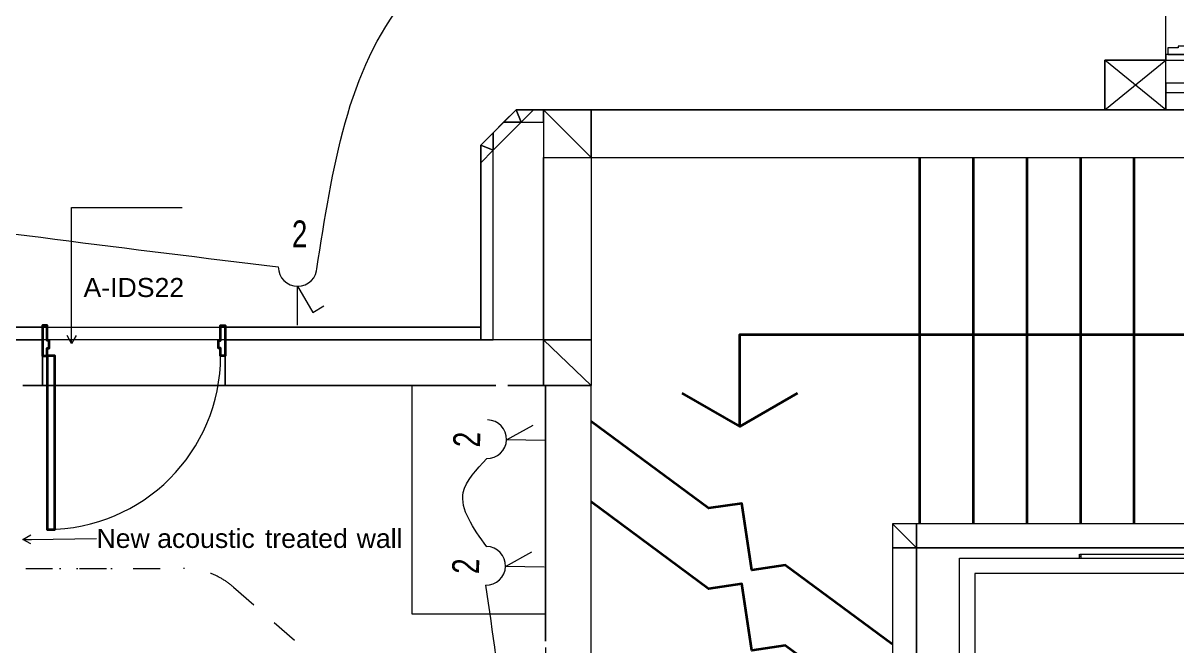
# Model space of a CAD drawing. Header units: millimetres. Extents: x 11356 to 46017, y -5218 to 16780.
# Drawn here: x 29499 to 35552, y 6443 to 9708 of the extents above; entities that cross this region are included whole.
import ezdxf

# ---------------------------------------------------------------- set-up
doc = ezdxf.new("R2010")
doc.units = ezdxf.units.MM
doc.linetypes.add('IMPORT-Dashed', pattern=[282.222223, 141.111112, -141.111112])
doc.linetypes.add('IMPORT-Insulation 90', pattern=[90, 0, -90, 0, 0])
for name, color, linetype, lineweight in [('0_Pen_No__40', 130, 'Continuous', 35), ('_Essential Power', 1, 'Continuous', 13), ('_Non Essential Power', 1, 'Continuous', 13), ('A-Des_ Columns', 7, 'Continuous', 13), ('A-Des_ Columns_Pen_No__183', 250, 'Continuous', 18), ('A-Des_ Columns_Pen_No__81', 251, 'Continuous', 18), ('A-Des_ Fittings General', 7, 'Continuous', 13), ('A-Des_ Fittings General_Pen_No__81', 251, 'Continuous', 18), ('A-Des_ Walls', 7, 'Continuous', 13), ('A-Des_ Walls_Pen_No__81', 251, 'Continuous', 18), ('ARCHICAD Doors_Pen_No__81', 251, 'Continuous', 18), ('L07 Enlarged Ground Proposed Plan 02_GFGF Enlarged Proposed Plan 02_dwg', 8, 'Continuous', 13), ('New_A-Des_ Fittings General_Pen_No__1', 7, 'Continuous', 13), ('New_A-Des_ Fittings Joinery_Pen_No__89', 250, 'Continuous', 18), ('New_A-Des_ Zones_Pen_No__94', 250, 'Continuous', 18), ('New_A-Doc_ Existing _ Demolition_Pen_No__46', 130, 'Continuous', 35), ('New_A-Doc_ Existing _ Demolition_Pen_No__85', 250, 'Continuous', 18), ('New_A-Doc_ Presentation_Furniture 1_50_Pen_No__85', 250, 'Continuous', 18), ('New_ARCHICAD Door Markers_Pen_No__66', 250, 'Continuous', 18), ('New_ARCHICAD Doors_Pen_No__3', 250, 'Continuous', 18), ('New_ARCHICAD Doors_Pen_No__43', 130, 'Continuous', 35)]:
    doc.layers.add(name, color=color, linetype=linetype, lineweight=lineweight)
doc.styles.add('Arial', font='arial.ttf', dxfattribs={"height": 100})
doc.styles.add('Arial Narrow', font='ARIALN.TTF', dxfattribs={"width": 0.9, "height": 125})

# ---------------------------------------------------------------- blocks, each defined once
blk = doc.blocks.new('L07 Enlarged Ground Proposed Plan 02_GFGF Enlarged Proposed Plan 02_dwg_Slab_8_1-12185902-NEW GROUND FLOOR LAYOUT - ELECTRICAL PROPOSED PLAN 02')
at = {"layer": 'New_A-Des_ Fittings Joinery_Pen_No__89', "color": 253}
blk.add_line((32041, 7808.3), (32239.7, 7808.3), dxfattribs=at)
at = {"layer": 'New_A-Des_ Fittings Joinery_Pen_No__89', "color": 253, "flags": 128}
blk.add_lwpolyline([(32239.7, 7808.3), (32239.7, 6608.5), (31539.7, 6608.5), (31539.7, 7808.3), (31979.2, 7808.3)], dxfattribs=at)
blk = doc.blocks.new('L07 Enlarged Ground Proposed Plan 02_GFGF Enlarged Proposed Plan 02_dwg_Column_2_1-12185916-NEW GROUND FLOOR LAYOUT - ELECTRICAL PROPOSED PLAN 02')
at = {"layer": 'A-Des_ Columns', "color": 50, "flags": 128}
blk.add_lwpolyline([(35494, 9513.3), (35174, 9513.3), (35174, 9253.3), (35494, 9253.3)], close=True, dxfattribs=at)
at = {"layer": 'A-Des_ Columns_Pen_No__81', "color": 254, "flags": 128}
blk.add_lwpolyline([(35494, 9513.3), (35174, 9513.3), (35174, 9253.3), (35494, 9253.3)], close=True, dxfattribs=at)
blk = doc.blocks.new('L07 Enlarged Ground Proposed Plan 02_GFGF Enlarged Proposed Plan 02_dwg_Rectangular Door Opening 24_13__1-12186010-NEW GROUND FLOOR LAYOUT - ELECTRICAL PROPOSED PLAN 02')
at = {"layer": 'ARCHICAD Doors_Pen_No__81', "color": 254}
for p, q in [((29599.7, 8048.3), (29599.7, 7808.3)), ((30559.7, 8048.3), (30559.7, 7808.3))]:
    blk.add_line(p, q, dxfattribs=at)
blk = doc.blocks.new('L07 Enlarged Ground Proposed Plan 02_GFGF Enlarged Proposed Plan 02_dwg_Wall_15_1-12186011-NEW GROUND FLOOR LAYOUT - ELECTRICAL PROPOSED PLAN 02')
at = {"layer": 'A-Des_ Walls', "color": 50, "flags": 128}
for points in [[(29497.7, 7808.3), (29599.7, 7808.3), (29599.7, 8048.3), (26139.7, 8048.3), (26139.7, 7808.3)], [(32041, 7808.3), (32229.7, 7808.3), (32229.7, 8048.3), (30559.7, 8048.3), (29599.7, 8048.3), (29599.7, 7808.3), (30559.7, 7808.3), (30559.7, 8048.3)], [(30559.7, 8048.3), (30559.7, 7808.3), (31979.2, 7808.3)]]:
    blk.add_lwpolyline(points, dxfattribs=at)
at = {"layer": 'A-Des_ Walls_Pen_No__81', "color": 254}
for p, q in [((32229.7, 8048.3), (31964.7, 8048.3)), ((32041, 7808.3), (32229.7, 7808.3))]:
    blk.add_line(p, q, dxfattribs=at)
at = {"layer": 'A-Des_ Walls_Pen_No__81', "color": 254, "flags": 128}
for points in [[(25919.7, 7808.3), (25919.7, 8048.3), (29599.7, 8048.3), (29599.7, 7808.3), (29497.7, 7808.3)], [(31899.7, 8048.3), (30559.7, 8048.3), (30559.7, 7808.3), (31979.2, 7808.3)]]:
    blk.add_lwpolyline(points, dxfattribs=at)
blk.add_blockref('L07 Enlarged Ground Proposed Plan 02_GFGF Enlarged Proposed Plan 02_dwg_Rectangular Door Opening 24_13__1-12186010-NEW GROUND FLOOR LAYOUT - ELECTRICAL PROPOSED PLAN 02', (0, 0))
blk = doc.blocks.new('L07 Enlarged Ground Proposed Plan 02_GFGF Enlarged Proposed Plan 02_dwg_CI Tools Door_2-12186055-NEW GROUND FLOOR LAYOUT - ELECTRICAL PROPOSED PLAN 02')
at = {"layer": 'New_ARCHICAD Doors_Pen_No__3', "color": 253}
blk.add_arc((29624.7, 7963.3), 910, 270, 0, dxfattribs=at)
at = {"layer": 'New_ARCHICAD Doors_Pen_No__43', "color": 133, "flags": 128}
for points in [[(29634.7, 8003.3), (29634.7, 8043.3), (29624.7, 8043.3), (29624.7, 8123.3), (29599.7, 8123.3), (29599.7, 7963.3), (29624.7, 7963.3), (29624.7, 8003.3), (29634.7, 8003.3), (29634.7, 8043.3), (29624.7, 8043.3), (29624.7, 8123.3), (29599.7, 8123.3), (29599.7, 7963.3), (29624.7, 7963.3), (29624.7, 8003.3)], [(30524.7, 8003.3), (30524.7, 8043.3), (30534.7, 8043.3), (30534.7, 8123.3), (30559.7, 8123.3), (30559.7, 7963.3), (30534.7, 7963.3), (30534.7, 8003.3), (30524.7, 8003.3), (30524.7, 8043.3), (30534.7, 8043.3), (30534.7, 8123.3), (30559.7, 8123.3), (30559.7, 7963.3), (30534.7, 7963.3), (30534.7, 8003.3)], [(29664.7, 7053.3), (29664.7, 7963.3), (29624.7, 7963.3), (29624.7, 7053.3), (29664.7, 7053.3), (29664.7, 7963.3), (29624.7, 7963.3), (29624.7, 7053.3)]]:
    blk.add_lwpolyline(points, close=True, dxfattribs=at)
blk = doc.blocks.new('L07 Enlarged Ground Proposed Plan 02_GFGF Enlarged Proposed Plan 02_dwg_Wall_42_1-12186056-NEW GROUND FLOOR LAYOUT - ELECTRICAL PROPOSED PLAN 02')
at = {"layer": 'A-Des_ Walls', "color": 50, "flags": 128}
for points in [[(25919.7, 8048.3), (29599.7, 8048.3), (29599.7, 8113.3), (25919.7, 8113.3)], [(30559.7, 8048.3), (31899.7, 8048.3), (31899.7, 8113.3), (30559.7, 8113.3)]]:
    blk.add_lwpolyline(points, close=True, dxfattribs=at)
at = {"layer": 'A-Des_ Walls_Pen_No__81', "color": 254, "flags": 128}
blk.add_lwpolyline([(25919.7, 8048.3), (25919.7, 8113.3), (29599.7, 8113.3), (29599.7, 8048.3)], close=True, dxfattribs=at)
blk.add_lwpolyline([(31899.7, 8113.3), (30559.7, 8113.3), (30559.7, 8048.3), (31899.7, 8048.3)], dxfattribs=at)
blk.add_blockref('L07 Enlarged Ground Proposed Plan 02_GFGF Enlarged Proposed Plan 02_dwg_CI Tools Door_2-12186055-NEW GROUND FLOOR LAYOUT - ELECTRICAL PROPOSED PLAN 02', (0, 0))
at = {"layer": 'New_ARCHICAD Door Markers_Pen_No__66', "color": 7, "insert": (30079.7, 8371.9), "char_height": 100, "width": 630.494, "attachment_point": 2, "line_spacing_factor": 0.941778, "style": 'Arial'}
blk.add_mtext('A-IDS22', dxfattribs=at)
blk = doc.blocks.new('L07 Enlarged Ground Proposed Plan 02_GFGF Enlarged Proposed Plan 02_dwg_Wall_46_1-12186062-NEW GROUND FLOOR LAYOUT - ELECTRICAL PROPOSED PLAN 02')
at = {"layer": 'A-Des_ Walls', "color": 50, "flags": 128}
blk.add_lwpolyline([(35699, 9253.3), (35699, 9343.3), (35494, 9343.3), (35494, 9253.3)], close=True, dxfattribs=at)
at = {"layer": 'A-Des_ Walls_Pen_No__81', "color": 254, "flags": 128}
blk.add_lwpolyline([(35699, 9253.3), (35699, 9343.3), (35494, 9343.3), (35494, 9253.3)], dxfattribs=at)
blk = doc.blocks.new('L07 Enlarged Ground Proposed Plan 02_GFGF Enlarged Proposed Plan 02_dwg_Wall_48_1-12186064-NEW GROUND FLOOR LAYOUT - ELECTRICAL PROPOSED PLAN 02')
at = {"layer": 'A-Des_ Walls', "color": 50}
blk.add_line((32239.7, 7808.3), (32239.7, 6466.8), dxfattribs=at)
at = {"layer": 'A-Des_ Walls', "color": 50, "flags": 128}
blk.add_lwpolyline([(32239.7, 6434), (32239.7, 3773.3), (32479.7, 3773.3), (32479.7, 7808.3), (32239.7, 7808.3)], dxfattribs=at)
at = {"layer": 'A-Des_ Walls_Pen_No__81', "color": 254}
for p, q in [((32239.7, 6434), (32239.7, 4008.3)), ((32479.7, 3773.3), (32479.7, 4682.7))]:
    blk.add_line(p, q, dxfattribs=at)
at = {"layer": 'A-Des_ Walls_Pen_No__81', "color": 254, "flags": 128}
blk.add_lwpolyline([(32479.7, 4782.7), (32479.7, 7808.3), (32239.7, 7808.3), (32239.7, 6466.8)], dxfattribs=at)
blk = doc.blocks.new('L07 Enlarged Ground Proposed Plan 02_GFGF Enlarged Proposed Plan 02_dwg_Wall_52_1-12186068-NEW GROUND FLOOR LAYOUT - ELECTRICAL PROPOSED PLAN 02')
at = {"layer": 'A-Des_ Walls', "color": 50, "flags": 128}
for points in [[(32479.7, 9253.3), (32229.7, 9253.3), (32479.7, 9003.3)], [(32479.7, 8048.3), (32479.7, 7808.3), (32229.7, 8048.3), (32479.7, 8048.3), (32229.7, 8048.3), (32229.7, 9003.3), (32479.7, 9003.3), (32229.7, 9253.3), (32229.7, 9003.3), (32479.7, 9003.3)], [(32229.7, 8048.3), (32229.7, 7808.3), (32479.7, 7808.3)]]:
    blk.add_lwpolyline(points, close=True, dxfattribs=at)
at = {"layer": 'A-Des_ Walls_Pen_No__81', "color": 254}
for p, q in [((32229.7, 9253.3), (32479.7, 9253.3)), ((32229.7, 9188.3), (32229.7, 8048.3))]:
    blk.add_line(p, q, dxfattribs=at)
at = {"layer": 'A-Des_ Walls_Pen_No__81', "color": 254, "flags": 128}
blk.add_lwpolyline([(32479.7, 9003.3), (32479.7, 7808.3), (32229.7, 7808.3)], dxfattribs=at)
blk = doc.blocks.new('L07 Enlarged Ground Proposed Plan 02_GFGF Enlarged Proposed Plan 02_dwg_Wall_56_1-12186073-NEW GROUND FLOOR LAYOUT - ELECTRICAL PROPOSED PLAN 02')
at = {"layer": 'A-Des_ Walls', "color": 50, "flags": 128}
blk.add_lwpolyline([(32479.7, 9003.3), (35744, 9003.3), (35744, 9253.3), (32479.7, 9253.3)], close=True, dxfattribs=at)
at = {"layer": 'A-Des_ Walls_Pen_No__81', "color": 254}
for p, q in [((35494, 9253.3), (32479.7, 9253.3)), ((35744, 9253.3), (35699, 9253.3)), ((32479.7, 9003.3), (35744, 9003.3))]:
    blk.add_line(p, q, dxfattribs=at)
blk = doc.blocks.new('L07 Enlarged Ground Proposed Plan 02_GFGF Enlarged Proposed Plan 02_dwg_Wall_57_1-12186074-NEW GROUND FLOOR LAYOUT - ELECTRICAL PROPOSED PLAN 02')
at = {"layer": 'A-Des_ Walls', "color": 50, "flags": 128}
blk.add_lwpolyline([(35494, 9253.3), (38739, 9253.3), (38739, 9393.3), (35494, 9393.3)], close=True, dxfattribs=at)
at = {"layer": 'A-Des_ Walls_Pen_No__81', "color": 254}
for p, q in [((38739, 9393.3), (35494, 9393.3)), ((35494, 9253.3), (38439.4, 9253.3)), ((38639.4, 9253.3), (38739, 9253.3))]:
    blk.add_line(p, q, dxfattribs=at)
blk = doc.blocks.new('L07 Enlarged Ground Proposed Plan 02_GFGF Enlarged Proposed Plan 02_dwg_Wall_66_1-12186085-NEW GROUND FLOOR LAYOUT - ELECTRICAL PROPOSED PLAN 02')
at = {"layer": 'A-Des_ Walls', "color": 50, "flags": 128}
for points in [[(31964.7, 9133.3), (31899.7, 9068.3), (31964.7, 9041.4)], [(31964.7, 9041.4), (31899.7, 9068.3), (31899.7, 8976.4)], [(31899.7, 8976.4), (31899.7, 8048.3), (31964.7, 8048.3), (31964.7, 9041.4)]]:
    blk.add_lwpolyline(points, close=True, dxfattribs=at)
at = {"layer": 'A-Des_ Walls_Pen_No__81', "color": 254}
blk.add_line((31964.7, 8048.3), (31964.7, 9041.4), dxfattribs=at)
at = {"layer": 'A-Des_ Walls_Pen_No__81', "color": 254, "flags": 128}
blk.add_lwpolyline([(31899.7, 8113.3), (31899.7, 9068.3), (31964.7, 9133.3)], dxfattribs=at)
blk = doc.blocks.new('L07 Enlarged Ground Proposed Plan 02_GFGF Enlarged Proposed Plan 02_dwg_Wall_67_1-12186086-NEW GROUND FLOOR LAYOUT - ELECTRICAL PROPOSED PLAN 02')
at = {"layer": 'A-Des_ Walls', "color": 50, "flags": 128}
for points in [[(32084.7, 9253.3), (32019.7, 9188.3), (32111.6, 9188.3)], [(32176.6, 9253.3), (32084.7, 9253.3), (32111.6, 9188.3)], [(31964.7, 9041.4), (32111.6, 9188.3), (32019.7, 9188.3), (31964.7, 9133.3)]]:
    blk.add_lwpolyline(points, close=True, dxfattribs=at)
at = {"layer": 'A-Des_ Walls_Pen_No__81', "color": 254}
blk.add_line((31964.7, 9041.4), (32111.6, 9188.3), dxfattribs=at)
at = {"layer": 'A-Des_ Walls_Pen_No__81', "color": 254, "flags": 128}
blk.add_lwpolyline([(31964.7, 9133.3), (32084.7, 9253.3), (32176.6, 9253.3)], dxfattribs=at)
blk = doc.blocks.new('L07 Enlarged Ground Proposed Plan 02_GFGF Enlarged Proposed Plan 02_dwg_Wall_68_1-12186087-NEW GROUND FLOOR LAYOUT - ELECTRICAL PROPOSED PLAN 02')
at = {"layer": 'A-Des_ Walls', "color": 50, "flags": 128}
blk.add_lwpolyline([(32111.6, 9188.3), (32229.7, 9188.3), (32229.7, 9253.3), (32176.6, 9253.3)], close=True, dxfattribs=at)
at = {"layer": 'A-Des_ Walls_Pen_No__81', "color": 254}
for p, q in [((32229.7, 9253.3), (32176.6, 9253.3)), ((32111.6, 9188.3), (32229.7, 9188.3))]:
    blk.add_line(p, q, dxfattribs=at)
blk = doc.blocks.new('L07 Enlarged Ground Proposed Plan 02_GFGF Enlarged Proposed Plan 02_dwg_Wall_97_1-12186123-NEW GROUND FLOOR LAYOUT - ELECTRICAL PROPOSED PLAN 02')
at = {"layer": 'A-Des_ Walls', "color": 50, "flags": 128}
for points in [[(34184.9, 6957.3), (34059.9, 7082.3), (34059.9, 6957.3), (34184.9, 6957.3), (36734.5, 6957.3), (36734.5, 7082.3), (34184.9, 7082.3)], [(34184.9, 7082.3), (34059.9, 7082.3), (34184.9, 6957.3)]]:
    blk.add_lwpolyline(points, close=True, dxfattribs=at)
at = {"layer": 'A-Des_ Walls_Pen_No__81', "color": 254}
blk.add_line((34184.9, 6957.3), (36734.5, 6957.3), dxfattribs=at)
at = {"layer": 'A-Des_ Walls_Pen_No__81', "color": 254, "flags": 128}
blk.add_lwpolyline([(36734.5, 7082.3), (34059.9, 7082.3), (34059.9, 6957.3)], dxfattribs=at)
blk = doc.blocks.new('L07 Enlarged Ground Proposed Plan 02_GFGF Enlarged Proposed Plan 02_dwg_Wall_98_1-12186124-NEW GROUND FLOOR LAYOUT - ELECTRICAL PROPOSED PLAN 02')
at = {"layer": 'A-Des_ Walls', "color": 50, "flags": 128}
blk.add_lwpolyline([(34184.9, 3957.7), (34184.9, 6957.3), (34059.9, 6957.3), (34059.9, 3957.7)], close=True, dxfattribs=at)
at = {"layer": 'A-Des_ Walls_Pen_No__81', "color": 254}
for p, q in [((34059.9, 6957.3), (34059.9, 4782.7)), ((34184.9, 3957.7), (34184.9, 6957.3)), ((34059.9, 4682.7), (34059.9, 3957.7))]:
    blk.add_line(p, q, dxfattribs=at)
blk = doc.blocks.new('L07 Enlarged Ground Proposed Plan 02_GFGF Enlarged Proposed Plan 02_dwg_CI Tools Door_46__1-12186152-NEW GROUND FLOOR LAYOUT - ELECTRICAL PROPOSED PLAN 02')
at = {"layer": 'ARCHICAD Doors_Pen_No__81', "color": 254, "flags": 128}
for points in [[(35599, 10473.3), (35559, 10473.3), (35559, 10483.3), (35504, 10483.3), (35504, 10518.3), (35639, 10518.3), (35639, 10483.3), (35599, 10483.3), (35599, 10473.3), (35559, 10473.3), (35559, 10483.3), (35504, 10483.3), (35504, 10518.3), (35639, 10518.3), (35639, 10483.3), (35599, 10483.3)], [(35599, 9588.3), (35559, 9588.3), (35559, 9578.3), (35504, 9578.3), (35504, 9543.3), (35639, 9543.3), (35639, 9578.3), (35599, 9578.3), (35599, 9588.3), (35559, 9588.3), (35559, 9578.3), (35504, 9578.3), (35504, 9543.3), (35639, 9543.3), (35639, 9578.3), (35599, 9578.3)], [(36544, 9618.3), (35639, 9618.3), (35639, 9578.3), (36544, 9578.3), (36544, 9618.3), (35639, 9618.3), (35639, 9578.3), (36544, 9578.3)]]:
    blk.add_lwpolyline(points, close=True, dxfattribs=at)
at = {"layer": 'ARCHICAD Doors_Pen_No__81', "color": 254}
blk.add_arc((35639, 9578.3), 905, 0, 90, dxfattribs=at)
blk = doc.blocks.new('L07 Enlarged Ground Proposed Plan 02_GFGF Enlarged Proposed Plan 02_dwg_Wall_116_1-12186153-NEW GROUND FLOOR LAYOUT - ELECTRICAL PROPOSED PLAN 02')
at = {"layer": 'A-Des_ Walls', "color": 50, "flags": 128}
for points in [[(35699, 14053.3), (35494, 14053.3), (35494, 10518.3), (35504, 10518.3), (35639, 10518.3), (35699, 10518.3)], [(35504, 9543.3), (35494, 9543.3), (35494, 9513.3), (35699, 9513.3), (35699, 9543.3), (35639, 9543.3)]]:
    blk.add_lwpolyline(points, close=True, dxfattribs=at)
at = {"layer": 'A-Des_ Walls_Pen_No__81', "color": 254}
for p, q in [((35494, 14053.3), (35494, 11368.3)), ((35699, 10518.3), (35699, 14053.3)), ((35494, 11228.3), (35494, 10763.3)), ((35494, 10623.3), (35494, 10518.3)), ((35504, 10518.3), (35639, 10518.3)), ((35504, 9543.3), (35639, 9543.3))]:
    blk.add_line(p, q, dxfattribs=at)
at = {"layer": 'A-Des_ Walls_Pen_No__81', "color": 254, "flags": 128}
blk.add_lwpolyline([(35494, 9543.3), (35494, 9513.3), (35699, 9513.3), (35699, 9543.3)], dxfattribs=at)
blk.add_blockref('L07 Enlarged Ground Proposed Plan 02_GFGF Enlarged Proposed Plan 02_dwg_CI Tools Door_46__1-12186152-NEW GROUND FLOOR LAYOUT - ELECTRICAL PROPOSED PLAN 02', (0, 0))
blk = doc.blocks.new('L07 Enlarged Ground Proposed Plan 02_GFGF Enlarged Proposed Plan 02_dwg_Elevator 24_52__1-12186211-NEW GROUND FLOOR LAYOUT - ELECTRICAL PROPOSED PLAN 02')
at = {"layer": 'A-Des_ Fittings General', "color": 50, "flags": 128}
blk.add_lwpolyline([(34491.8, 4092.7), (36487.9, 4092.7), (36487.9, 6822.3), (34491.8, 6822.3)], close=True, dxfattribs=at)
at = {"layer": 'A-Des_ Fittings General_Pen_No__81', "color": 254}
for p, q in [((35039.9, 6903.3), (35039.9, 6923.3)), ((35039.9, 6913.3), (35046.5, 6913.3)), ((35043.2, 6923.3), (35936.5, 6923.3)), ((35043.2, 6903.3), (35936.5, 6903.3)), ((35049.9, 6903.3), (35049.9, 6923.3)), ((35929.9, 6903.3), (35929.9, 6923.3)), ((35939.9, 6913.3), (35933.2, 6913.3)), ((35939.9, 6903.3), (35939.9, 6923.3)), ((35239.9, 4212.7), (35289.9, 4162.7))]:
    blk.add_line(p, q, dxfattribs=at)
at = {"layer": 'A-Des_ Fittings General_Pen_No__81', "color": 254, "flags": 128}
for points in [[(36567.9, 6902.3), (36567.9, 4012.7), (35939.9, 4012.7), (35939.9, 4092.7), (36487.9, 4092.7), (36487.9, 6822.3), (34491.8, 6822.3), (34491.8, 4092.7), (35039.9, 4092.7), (35039.9, 4052.7), (34589.9, 4052.7), (34589.9, 4012.7), (34411.8, 4012.7), (34411.8, 6902.3)], [(34989.9, 4012.7), (35439.9, 4012.7), (35439.9, 4032.7), (34989.9, 4032.7)], [(35389.9, 4032.7), (35839.9, 4032.7), (35839.9, 4052.7), (35389.9, 4052.7)]]:
    blk.add_lwpolyline(points, close=True, dxfattribs=at)
for points in [[(35439.9, 4212.7), (35239.9, 4212.7), (35289.9, 4262.7)], [(34589.9, 4012.7), (35039.9, 4012.7), (35939.9, 4012.7)]]:
    blk.add_lwpolyline(points, dxfattribs=at)
blk = doc.blocks.new('L07 Enlarged Ground Proposed Plan 02_GFGF Enlarged Proposed Plan 02_dwg_ARROWHEAD_14-12186452-NEW GROUND FLOOR LAYOUT - ELECTRICAL PROPOSED PLAN 02')
at = {"layer": 'New_A-Doc_ Existing _ Demolition_Pen_No__85', "color": 9, "lineweight": 13}
blk.add_line((0, 0), (-1, 0), dxfattribs=at)
at = {"layer": 'New_A-Doc_ Existing _ Demolition_Pen_No__85', "color": 9, "lineweight": 13, "flags": 128}
blk.add_lwpolyline([(-0.9093, 0.525), (0, 0), (-0.9093, -0.525)], dxfattribs=at)
blk = doc.blocks.new('L07 Enlarged Ground Proposed Plan 02_GFGF Enlarged Proposed Plan 02_dwg_ARROWHEAD_14-12186451-NEW GROUND FLOOR LAYOUT - ELECTRICAL PROPOSED PLAN 02')
at = {"layer": 'New_A-Doc_ Presentation_Furniture 1_50_Pen_No__85', "color": 9, "lineweight": 13}
blk.add_line((0, 0), (-1, 0), dxfattribs=at)
at = {"layer": 'New_A-Doc_ Presentation_Furniture 1_50_Pen_No__85', "color": 9, "lineweight": 13, "flags": 128}
blk.add_lwpolyline([(-0.9093, 0.525), (0, 0), (-0.9093, -0.525)], dxfattribs=at)
blk = doc.blocks.new('L07 Enlarged Ground Proposed Plan 02_GFGF Enlarged Proposed Plan 02_dwg-12097911-NEW GROUND FLOOR LAYOUT - ELECTRICAL PROPOSED PLAN 02')
at = {"layer": '0_Pen_No__40', "color": 133}
for p, q in [((34203.4, 7082.3), (34203.4, 9003.7)), ((34484.6, 7082.3), (34484.6, 9003.7)), ((34765.9, 7082.3), (34765.9, 9003.7)), ((35047.1, 7082.3), (35047.1, 9003.7)), ((35328.4, 7082.3), (35328.4, 9003.7))]:
    blk.add_line(p, q, dxfattribs=at)
at = {"layer": '0_Pen_No__40', "color": 133, "flags": 128}
for points in [[(33258.3, 7592.6), (33258.3, 8075.6), (37649.4, 8075.6), (37649.4, 5706.9)], [(32955.2, 7767.6), (33258.3, 7592.6), (33561.4, 7767.6)], [(34057.7, 6451.1), (33496.7, 6866.5), (33321.8, 6840.4), (33269.7, 7190.1), (33094.8, 7164.1), (32479.7, 7619.5)], [(34057.7, 6029.6), (33496.7, 6445.1), (33321.8, 6419), (33269.7, 6768.7), (33094.8, 6742.6), (32479.7, 7198.1)]]:
    blk.add_lwpolyline(points, dxfattribs=at)
at = {"layer": 'A-Des_ Columns_Pen_No__183', "color": 253}
for p, q in [((35174, 9253.3), (35494, 9513.3)), ((35494, 9253.3), (35174, 9513.3))]:
    blk.add_line(p, q, dxfattribs=at)
at = {"layer": 'New_A-Des_ Fittings General_Pen_No__1', "color": 9, "linetype": 'IMPORT-Dashed'}
for p, q in [((29512.5, 6848.7), (30340.9, 6848.7)), ((30603.2, 6750.7), (31361.1, 6092.3))]:
    blk.add_line(p, q, dxfattribs=at)
at = {"layer": 'New_A-Des_ Fittings General_Pen_No__1', "color": 9, "linetype": 'IMPORT-Insulation 90'}
blk.add_line((29963.2, 6848.7), (29525.4, 6848.7), dxfattribs=at)
at = {"layer": 'New_A-Des_ Fittings General_Pen_No__1', "color": 9, "linetype": 'IMPORT-Dashed'}
blk.add_arc((30340.9, 6448.7), 400, 49.01776, 89.99994, dxfattribs=at)
at = {"layer": 'New_A-Des_ Zones_Pen_No__94', "color": 253}
for p, q in [((31539.7, 7808.3), (29497.7, 7808.3)), ((31979.2, 7808.3), (31539.7, 7808.3)), ((32239.7, 7808.3), (32041, 7808.3)), ((32239.7, 6608.5), (32239.7, 7808.3)), ((32239.7, 6466.8), (32239.7, 6608.5))]:
    blk.add_line(p, q, dxfattribs=at)
at = {"layer": 'New_A-Des_ Zones_Pen_No__94', "color": 253, "flags": 128}
for points in [[(24399.7, 8113.3), (25919.7, 8113.3), (31899.7, 8113.3), (31899.7, 9068.3), (32084.7, 9253.3), (32229.7, 9253.3), (35174, 9253.3), (35174, 9513.3), (35494, 9513.3), (35494, 10623.3), (30919.7, 10623.3), (30919.7, 9953.3), (24399.7, 9953.3)], [(36734.5, 3957.7), (36734.5, 6957.3), (34184.9, 6957.3), (34184.9, 3957.7)]]:
    blk.add_lwpolyline(points, close=True, dxfattribs=at)
at = {"layer": 'New_A-Doc_ Existing _ Demolition_Pen_No__85', "color": 253}
blk.add_line((29543.3, 7001.2), (29883.8, 7005.5), dxfattribs=at)
at = {"layer": 'New_A-Doc_ Presentation_Furniture 1_50_Pen_No__85', "color": 253, "flags": 128}
blk.add_lwpolyline([(29753.3, 8074.3), (29753.3, 8742.1), (30332.4, 8742.1)], dxfattribs=at)
for name in ['L07 Enlarged Ground Proposed Plan 02_GFGF Enlarged Proposed Plan 02_dwg_Wall_116_1-12186153-NEW GROUND FLOOR LAYOUT - ELECTRICAL PROPOSED PLAN 02', 'L07 Enlarged Ground Proposed Plan 02_GFGF Enlarged Proposed Plan 02_dwg_Column_2_1-12185916-NEW GROUND FLOOR LAYOUT - ELECTRICAL PROPOSED PLAN 02', 'L07 Enlarged Ground Proposed Plan 02_GFGF Enlarged Proposed Plan 02_dwg_Wall_57_1-12186074-NEW GROUND FLOOR LAYOUT - ELECTRICAL PROPOSED PLAN 02', 'L07 Enlarged Ground Proposed Plan 02_GFGF Enlarged Proposed Plan 02_dwg_Wall_46_1-12186062-NEW GROUND FLOOR LAYOUT - ELECTRICAL PROPOSED PLAN 02', 'L07 Enlarged Ground Proposed Plan 02_GFGF Enlarged Proposed Plan 02_dwg_Wall_67_1-12186086-NEW GROUND FLOOR LAYOUT - ELECTRICAL PROPOSED PLAN 02', 'L07 Enlarged Ground Proposed Plan 02_GFGF Enlarged Proposed Plan 02_dwg_Wall_68_1-12186087-NEW GROUND FLOOR LAYOUT - ELECTRICAL PROPOSED PLAN 02', 'L07 Enlarged Ground Proposed Plan 02_GFGF Enlarged Proposed Plan 02_dwg_Wall_52_1-12186068-NEW GROUND FLOOR LAYOUT - ELECTRICAL PROPOSED PLAN 02', 'L07 Enlarged Ground Proposed Plan 02_GFGF Enlarged Proposed Plan 02_dwg_Wall_56_1-12186073-NEW GROUND FLOOR LAYOUT - ELECTRICAL PROPOSED PLAN 02', 'L07 Enlarged Ground Proposed Plan 02_GFGF Enlarged Proposed Plan 02_dwg_Wall_66_1-12186085-NEW GROUND FLOOR LAYOUT - ELECTRICAL PROPOSED PLAN 02', 'L07 Enlarged Ground Proposed Plan 02_GFGF Enlarged Proposed Plan 02_dwg_Wall_42_1-12186056-NEW GROUND FLOOR LAYOUT - ELECTRICAL PROPOSED PLAN 02', 'L07 Enlarged Ground Proposed Plan 02_GFGF Enlarged Proposed Plan 02_dwg_Wall_15_1-12186011-NEW GROUND FLOOR LAYOUT - ELECTRICAL PROPOSED PLAN 02', 'L07 Enlarged Ground Proposed Plan 02_GFGF Enlarged Proposed Plan 02_dwg_Slab_8_1-12185902-NEW GROUND FLOOR LAYOUT - ELECTRICAL PROPOSED PLAN 02', 'L07 Enlarged Ground Proposed Plan 02_GFGF Enlarged Proposed Plan 02_dwg_Wall_48_1-12186064-NEW GROUND FLOOR LAYOUT - ELECTRICAL PROPOSED PLAN 02', 'L07 Enlarged Ground Proposed Plan 02_GFGF Enlarged Proposed Plan 02_dwg_Wall_97_1-12186123-NEW GROUND FLOOR LAYOUT - ELECTRICAL PROPOSED PLAN 02', 'L07 Enlarged Ground Proposed Plan 02_GFGF Enlarged Proposed Plan 02_dwg_Wall_98_1-12186124-NEW GROUND FLOOR LAYOUT - ELECTRICAL PROPOSED PLAN 02', 'L07 Enlarged Ground Proposed Plan 02_GFGF Enlarged Proposed Plan 02_dwg_Elevator 24_52__1-12186211-NEW GROUND FLOOR LAYOUT - ELECTRICAL PROPOSED PLAN 02']:
    blk.add_blockref(name, (0, 0))
for name, p, xscale, yscale, zscale, rotation in [('L07 Enlarged Ground Proposed Plan 02_GFGF Enlarged Proposed Plan 02_dwg_ARROWHEAD_14-12186451-NEW GROUND FLOOR LAYOUT - ELECTRICAL PROPOSED PLAN 02', (29753.3, 8028.7), 45.6, 45.6, 45.6, 270), ('L07 Enlarged Ground Proposed Plan 02_GFGF Enlarged Proposed Plan 02_dwg_ARROWHEAD_14-12186452-NEW GROUND FLOOR LAYOUT - ELECTRICAL PROPOSED PLAN 02', (29497.7, 7000.6), 45.60000000000001, 45.60000000000001, 45.60000000000001, 180.7309308818719)]:
    blk.add_blockref(name, p, dxfattribs=dict(xscale=xscale, yscale=yscale, zscale=zscale, rotation=rotation))
at = {"layer": 'New_A-Doc_ Existing _ Demolition_Pen_No__46', "color": 7, "char_height": 100, "attachment_point": 1, "line_spacing_factor": 0.941778, "style": 'Arial'}
for s, insert, width in [('New acoustic', (29883.8, 7056.3), 987.978), ('treated', (30767.4, 7056.3), 520.311), ('wall', (31248.7, 7056.3), 282.804)]:
    blk.add_mtext(s, dxfattribs=dict(at, insert=insert, width=width))

msp = doc.modelspace()

# ---------------------------------------------------------------- linework, layer by layer
at = {"layer": '_Essential Power', "color": 10, "lineweight": 18}
for p, q in [((32035, 7524), (32173.8, 7599.7)), ((32238.2, 7519.1), (32035, 7524)), ((32029.4, 6859.8), (32168.2, 6935.5)), ((32232.6, 6854.9), (32029.4, 6859.8))]:
    msp.add_line(p, q, dxfattribs=at)
for centre in [(31933.4, 7526.4), (31927.9, 6862.2)]:
    msp.add_arc(centre, 101.6, 268.61471, 88.61471, dxfattribs=at)
at = {"layer": '_Essential Power'}
for points in [[(31930.8, 6962.9), (31808.1, 7247.5), (31932.2, 7424.8)], [(30507.6, 4377.8), (31911.9, 5393.9), (31925.6, 6760.7)]]:
    msp.add_spline(points, degree=3, dxfattribs=at)
at = {"layer": '_Non Essential Power', "color": 10, "lineweight": 18}
for p, q in [((30939.1, 8125.2), (30939.1, 8328.4)), ((30939.1, 8328.4), (31018.2, 8191.5)), ((31018.2, 8191.5), (31076.8, 8225.4))]:
    msp.add_line(p, q, dxfattribs=at)
msp.add_arc((30939.1, 8430), 101.6, 180, 0, dxfattribs=at)
at = {"layer": '_Non Essential Power'}
for points in [[(20637.9, 10695.5), (26174, 9134.8), (30837.5, 8429.7)], [(31040, 8419.9), (31505.6, 9837.6), (32065.8, 10313.5)]]:
    msp.add_spline(points, degree=3, dxfattribs=at)

# ---------------------------------------------------------------- block references
at = {"layer": 'L07 Enlarged Ground Proposed Plan 02_GFGF Enlarged Proposed Plan 02_dwg', "color": 253, "lineweight": 18}
msp.add_blockref('L07 Enlarged Ground Proposed Plan 02_GFGF Enlarged Proposed Plan 02_dwg-12097911-NEW GROUND FLOOR LAYOUT - ELECTRICAL PROPOSED PLAN 02', (0, 0), dxfattribs=at)

# ---------------------------------------------------------------- texts
at = {"layer": '_Essential Power', "color": 1, "char_height": 141.1, "width": 97.748, "attachment_point": 1, "rotation": 88.61471, "style": 'Arial Narrow'}
for insert in [(31754.7, 7486), (31749.1, 6821.8)]:
    msp.add_mtext('2', dxfattribs=dict(at, insert=insert))
at = {"layer": '_Non Essential Power', "color": 1, "insert": (30909, 8673.4), "char_height": 141.1, "width": 97.748, "attachment_point": 1, "style": 'Arial Narrow'}
msp.add_mtext('2', dxfattribs=at)

doc.saveas('drawing.dxf')
